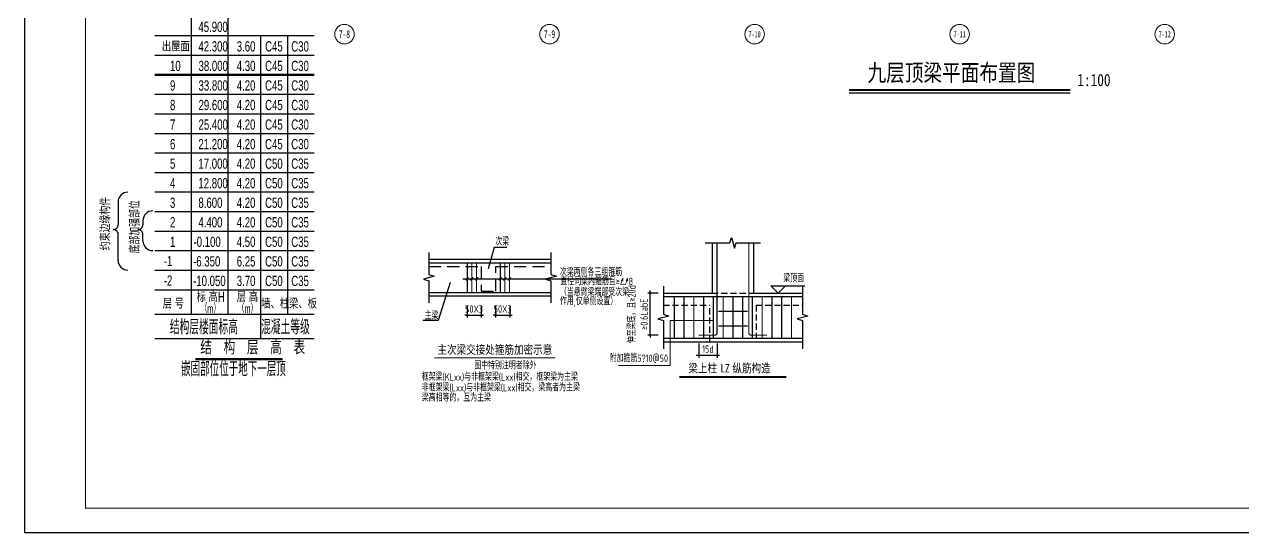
# Model space of a CAD drawing. Header units: millimetres. Extents: x -202076 to 1082610, y -439651 to 179350.
# Drawn here: x 374600 to 424503, y -290083 to -269281 of the extents above; entities that cross this region are included whole.
import ezdxf
from ezdxf.enums import TextEntityAlignment as Align

# ---------------------------------------------------------------- set-up
doc = ezdxf.new("R2010")
doc.units = ezdxf.units.MM
doc.header["$LTSCALE"] = 1000
doc.linetypes.add('DASH', pattern=[0.35, 0.25, -0.1])
doc.linetypes.add('DASHED', pattern=[0.75, 0.5, -0.25])
for name, color, linetype in [('$0$TK', 7, 'Continuous'), ('$0$墙柱说明', 7, 'Continuous'), ('02-TEXT_轴号', 7, 'Continuous'), ('AXIS_TEXT', 7, 'Continuous'), ('A楼-层高表$0$PUB_DIM', 3, 'Continuous'), ('A楼-层高表$0$S-ANNO-DIMS', 3, 'Continuous'), ('A楼-层高表$0$S-ANNO-TABS', 4, 'Continuous'), ('A楼-层高表$0$TEXT', 7, 'Continuous'), ('A楼-层高表$0$WLL1', 4, 'Continuous'), ('COLU_DE_REIN', 1, 'Continuous'), ('DIM_SYMB', 3, 'Continuous'), ('REIN', 1, 'Continuous'), ('S-BEAM', 4, 'Continuous'), ('THIN', 7, 'Continuous'), ('墙柱说明', 7, 'Continuous'), ('结-细线符号', 3, 'Continuous'), ('结-详图-尺寸', 3, 'Continuous'), ('结-详图-编号', 90, 'Continuous'), ('结-详图-轮廓', 40, 'Continuous'), ('结-详图-钢筋', 1, 'Continuous')]:
    doc.layers.add(name, color=color, linetype=linetype)
doc.layers.add('DIM', color=3, linetype='Continuous', lineweight=0)
doc.styles.add('$0$-宋体', font='', dxfattribs={"width": 0.8})
doc.styles.add('-宋体', font='simhei.ttf', dxfattribs={"width": 0.8})
doc.styles.add('_TCH_AXIS', font='STXIHEI.TTF', dxfattribs={"width": 0.75})
doc.styles.add('A楼-层高表$0$H', font='ros.shx', dxfattribs={"width": 0.7, "bigfont": 'jd.shx'})
doc.styles.add('A楼-层高表$0$华文细黑', font='STXIHEI.TTF', dxfattribs={"height": 500})
doc.styles.add('A楼-层高表$0$样式_1', font='ros.shx', dxfattribs={"width": 0.7, "bigfont": 'jd.shx'})
doc.styles.add('COMPLEX', font='COMPLEX')
doc.styles.add('TSSD_Dimension', font='tssdeng.shx', dxfattribs={"width": 0.7, "bigfont": 'hztxt.shx'})
doc.styles.add('TSSD_Label', font='tssdeng.shx', dxfattribs={"width": 0.7, "bigfont": 'Hztxt.shx'})
doc.styles.get('$0$-宋体').set_extended_font_data('SimSun')
doc.dimstyles.new('TSSD_25_100', dxfattribs={"dimtxt": 350, "dimasz": 100, "dimexe": 100, "dimexo": 250, "dimgap": 100, "dimtad": 1, "dimdec": 0, "dimlfac": 0.25, "dimzin": 0, "dimdsep": 46, "dimtxsty": 'TSSD_Dimension', "dimblk": 'ARCHTICK', "dimblk1": 'ARCHTICK', "dimblk2": 'ARCHTICK', "dimcen": 0, "dimdle": 100, "dimclrt": 7, "dimadec": 0, "dimazin": 0, "dimtfac": 1, "dimtdec": 0, "dimtix": 1, "dimtmove": 2, "dimatfit": 3, "dimfxl": 1, "dimtolj": 1, "dimtzin": 0, "dimarcsym": 0})

# ---------------------------------------------------------------- blocks, each defined once
blk = doc.blocks.new('_AXISO')
blk.add_circle((0, 0), 0.5)
at = {"layer": 'AXIS_TEXT', "style": 'COMPLEX', "width": 1.041667}
blk.add_attdef('A', text='', height=0.56, dxfattribs=at).set_placement((-0.25, -0.28), (0.25, -0.28), align=Align.FIT)
blk = doc.blocks.new('A楼-层高表')
at = {"layer": 'A楼-层高表$0$PUB_DIM', "const_width": 100}
blk.add_lwpolyline([(-1791, 0), (1791, 0)], dxfattribs=at)
at = {"layer": 'A楼-层高表$0$S-ANNO-DIMS'}
for p, q in [((-4954, 6434), (-4954, 5505)), ((-3938, 5668), (-3938, 5503)), ((-4954, 4041), (-4954, 5103)), ((-3938, 4842), (-3938, 5102))]:
    blk.add_line(p, q, dxfattribs=at)
for centre, radius, start, end in [((-4554, 6434), 400, 90, 180), ((-3538, 5668), 400, 90, 180), ((-5154, 5504), 200, 270, 0.206), ((-4138, 5503), 200, 270, 0.206), ((-5154, 5104), 200, 359.794, 90), ((-4138, 5103), 200, 359.794, 90), ((-3538, 4842), 400, 180, 270), ((-4554, 4041), 400, 180, 270)]:
    blk.add_arc(centre, radius, start, end, dxfattribs=at)
at = {"layer": 'A楼-层高表$0$S-ANNO-TABS'}
for p, q in [((-1961, 14041), (-1961, 1841)), ((-461, 14041), (-461, 1841)), ((-3457, 13241), (3078, 13241)), ((878, 13241), (878, 841)), ((1978, 13241), (1978, 1841)), ((-3457, 12441), (3078, 12441)), ((-3457, 11641), (878, 11641)), ((-3457, 11641), (3078, 11641)), ((-3457, 10841), (878, 10841)), ((-3457, 10841), (3078, 10841)), ((-3457, 10041), (878, 10041)), ((-3457, 10041), (3078, 10041)), ((-3457, 9241), (878, 9241)), ((-3457, 9241), (3078, 9241)), ((-3457, 8441), (3078, 8441)), ((-3457, 7641), (3078, 7641)), ((-3457, 6841), (3078, 6841)), ((-3457, 6041), (3078, 6041)), ((-3457, 5241), (3078, 5241)), ((-3457, 4441), (3078, 4441)), ((-3457, 3641), (3078, 3641)), ((-3457, 2841), (3078, 2841)), ((-3457, 1841), (3078, 1841)), ((-3457, 841), (3078, 841))]:
    blk.add_line(p, q, dxfattribs=at)
at = {"layer": 'A楼-层高表$0$TEXT', "style": 'A楼-层高表$0$H', "width": 0.7}
for s, p in [('45.900', (-1665, 13392)), ('出屋面', (-3163, 12592)), ('42.300', (-1665, 12592)), ('3.60', (-95, 12592)), ('C45', (1066, 12592)), ('C30', (2138, 12592)), ('10', (-2829, 11792)), ('38.000', (-1660, 11792)), ('4.30', (-95, 11792)), ('C45', (1066, 11792)), ('C30', (2138, 11792)), ('9', (-2829, 10992)), ('33.800', (-1660, 10992)), ('4.20', (-95, 10992)), ('C45', (1066, 10992)), ('C30', (2138, 10992)), ('8', (-2829, 10192)), ('29.600', (-1660, 10192)), ('4.20', (-95, 10192)), ('C45', (1066, 10192)), ('C30', (2138, 10192)), ('7', (-2829, 9392)), ('25.400', (-1660, 9392)), ('4.20', (-95, 9392)), ('C45', (1066, 9392)), ('C30', (2138, 9392)), ('6', (-2829, 8592)), ('21.200', (-1665, 8592)), ('4.20', (-95, 8592)), ('C45', (1066, 8592)), ('C30', (2138, 8592)), ('5', (-2829, 7792)), ('17.000', (-1665, 7792)), ('4.20', (-95, 7792)), ('4', (-2829, 6992)), ('12.800', (-1665, 6992)), ('4.20', (-95, 6992)), ('3', (-2829, 6192)), ('8.600', (-1665, 6192)), ('4.20', (-95, 6192)), ('2', (-2829, 5392)), ('4.400', (-1665, 5392)), ('4.20', (-95, 5392)), ('1', (-2829, 4592)), ('-0.100', (-1865, 4592)), ('4.50', (-95, 4592)), ('-1', (-3084, 3808)), ('-6.350', (-1883, 3792)), ('6.25', (-95, 3792)), ('-2', (-3084, 3008)), ('-10.050', (-1883, 2992)), ('3.70', (-95, 2992)), ('层 号', (-3128, 2067)), ('标 高H', (-1741, 2338)), ('层 高', (-95, 2338)), ('墙、柱', (908, 2067)), ('梁、板', (2046, 2067))]:
    blk.add_text(s, height=420, dxfattribs=at).set_placement(p)
at = {"layer": 'A楼-层高表$0$TEXT', "color": 4, "style": 'A楼-层高表$0$H', "width": 0.7}
for s, p in [('C50', (1066, 7792)), ('C35', (2138, 7792)), ('C50', (1066, 6992)), ('C35', (2138, 6992)), ('C50', (1066, 6192)), ('C35', (2138, 6192)), ('C50', (1066, 5392)), ('C35', (2138, 5392)), ('C50', (1066, 4592)), ('C35', (2138, 4592)), ('C50', (1066, 3792)), ('C35', (2138, 3792)), ('C50', (1066, 2992)), ('C35', (2138, 2992))]:
    blk.add_text(s, height=420, dxfattribs=at).set_placement(p)
at = {"layer": 'A楼-层高表$0$WLL1', "style": 'A楼-层高表$0$样式_1', "width": 0.7}
for s, p in [('约束边缘构件', (-5277, 4455)), ('底部加强部位', (-4070, 4325))]:
    blk.add_text(s, height=400, rotation=90, dxfattribs=at).set_placement(p)
at = {"layer": 'A楼-层高表$0$WLL1', "color": 7}
for s, height, style, width, p in [('（m）', 350, 'A楼-层高表$0$样式_1', 0.6, (-1574, 1891)), ('（m）', 350, 'A楼-层高表$0$样式_1', 0.6, (-54, 1891)), ('结构层楼面标高', 600, 'A楼-层高表$0$样式_1', 0.7, (-2837, 1015)), ('混凝土等级', 600, 'A楼-层高表$0$样式_1', 0.7, (902, 1015)), ('结  构  层  高  表', 500, 'A楼-层高表$0$华文细黑', 0.7, (-1587, 244)), ('嵌固部位位于地下一层顶', 600, 'A楼-层高表$0$样式_1', 0.65, (-2375, -701))]:
    blk.add_text(s, height=height, dxfattribs=dict(at, style=style, width=width)).set_placement(p)
blk = doc.blocks.new('图框-A1')
for points, const_width in [([(0, 0), (841, 0), (841, 594), (0, 594)], 0.05), ([(766, 584), (25, 584), (25, 10), (766, 10)], 0.5)]:
    blk.add_lwpolyline(points, close=True, dxfattribs=dict(const_width=const_width))
at = {"const_width": 0.05}
blk.add_lwpolyline([(420.5, 0), (420.5, 2)], dxfattribs=at)
blk = doc.blocks.new('_ARCHTICK')
at = {"color": 0, "linetype": 'ByBlock', "const_width": 0.15}
blk.add_lwpolyline([(-0.5, -0.5), (0.5, 0.5)], dxfattribs=at)
blk = doc.blocks.new('*D3026')
at = {"layer": 'Defpoints', "color": 0, "transparency": 16777216}
for p in [(392740, -280537), (393305, -280537), (393305, -281182)]:
    blk.add_point(p, dxfattribs=at)
at = {"layer": 'DIM', "color": 0, "lineweight": -2, "transparency": 16777216}
for p, q in [((392740, -280787), (392740, -281282)), ((393305, -280787), (393305, -281282)), ((392740, -281182), (392640, -281182)), ((392740, -281182), (393305, -281182)), ((393305, -281182), (393405, -281182))]:
    blk.add_line(p, q, dxfattribs=at)
at = {"layer": 'DIM', "color": 0, "lineweight": -2, "transparency": 16777216, "xscale": 100, "yscale": 100, "zscale": 100}
blk.add_blockref('_ARCHTICK', (392740, -281182), dxfattribs=at)
at = {"layer": 'DIM', "color": 0, "lineweight": -2, "transparency": 16777216, "xscale": 100, "yscale": 100, "zscale": 100, "rotation": 180}
blk.add_blockref('_ARCHTICK', (393305, -281182), dxfattribs=at)
at = {"layer": 'DIM', "color": 7, "transparency": 16777216, "insert": (393022, -280932), "char_height": 300, "attachment_point": 5, "style": 'TSSD_Dimension'}
blk.add_mtext('\\A1;50X3', dxfattribs=at)
blk = doc.blocks.new('*D3027')
at = {"layer": 'Defpoints', "color": 0, "transparency": 16777216}
for p in [(393904, -280537), (394481, -280537), (394481, -281181)]:
    blk.add_point(p, dxfattribs=at)
at = {"layer": 'DIM', "color": 0, "lineweight": -2, "transparency": 16777216}
for p, q in [((393904, -280787), (393904, -281281)), ((394481, -280787), (394481, -281281)), ((393904, -281181), (393804, -281181)), ((393904, -281181), (394481, -281181)), ((394481, -281181), (394581, -281181))]:
    blk.add_line(p, q, dxfattribs=at)
at = {"layer": 'DIM', "color": 0, "lineweight": -2, "transparency": 16777216, "xscale": 100, "yscale": 100, "zscale": 100}
blk.add_blockref('_ARCHTICK', (393904, -281181), dxfattribs=at)
at = {"layer": 'DIM', "color": 0, "lineweight": -2, "transparency": 16777216, "xscale": 100, "yscale": 100, "zscale": 100, "rotation": 180}
blk.add_blockref('_ARCHTICK', (394481, -281181), dxfattribs=at)
at = {"layer": 'DIM', "color": 7, "transparency": 16777216, "insert": (394192, -280931), "char_height": 300, "attachment_point": 5, "style": 'TSSD_Dimension'}
blk.add_mtext('\\A1;50X3', dxfattribs=at)
blk = doc.blocks.new('*D3028')
at = {"layer": 'Defpoints', "color": 0, "transparency": 16777216}
for p in [(400237, -280278), (400812, -280278), (400812, -282004)]:
    blk.add_point(p, dxfattribs=at)
at = {"layer": 'DIM', "color": 0, "lineweight": -2, "transparency": 16777216}
for p, q in [((400562, -280278), (400137, -280278)), ((400237, -280278), (400237, -280178)), ((400237, -282004), (400237, -280278)), ((400562, -282004), (400137, -282004)), ((400237, -282004), (400237, -282104))]:
    blk.add_line(p, q, dxfattribs=at)
at = {"layer": 'DIM', "color": 0, "lineweight": -2, "transparency": 16777216, "xscale": 100, "yscale": 100, "zscale": 100}
for p, rotation in [((400237, -280278), 270), ((400237, -282004), 90)]:
    blk.add_blockref('_ARCHTICK', p, dxfattribs=dict(at, rotation=rotation))
at = {"layer": 'DIM', "color": 7, "transparency": 16777216, "insert": (399737, -281141), "char_height": 300, "attachment_point": 5, "rotation": 90, "style": 'TSSD_Dimension'}
blk.add_mtext('\\A1;伸至梁底，且≥20d\\P≥0.6LabE', dxfattribs=at)
blk = doc.blocks.new('*D3029')
at = {"layer": 'Defpoints', "color": 0, "transparency": 16777216}
for p in [(402224, -282092), (402974, -282089), (402974, -282824)]:
    blk.add_point(p, dxfattribs=at)
at = {"layer": 'DIM', "color": 0, "lineweight": -2, "transparency": 16777216}
for p, q in [((402224, -282342), (402224, -282924)), ((402974, -282339), (402974, -282924)), ((402124, -282824), (403074, -282824))]:
    blk.add_line(p, q, dxfattribs=at)
at = {"layer": 'DIM', "color": 0, "lineweight": -2, "transparency": 16777216, "xscale": 100, "yscale": 100, "zscale": 100, "rotation": 180}
blk.add_blockref('_ARCHTICK', (402224, -282824), dxfattribs=at)
at = {"layer": 'DIM', "color": 0, "lineweight": -2, "transparency": 16777216, "xscale": 100, "yscale": 100, "zscale": 100}
blk.add_blockref('_ARCHTICK', (402974, -282824), dxfattribs=at)
at = {"layer": 'DIM', "color": 7, "transparency": 16777216, "insert": (402599, -282574), "char_height": 300, "attachment_point": 5, "style": 'TSSD_Dimension'}
blk.add_mtext('\\A1;15d', dxfattribs=at)

msp = doc.modelspace()

# ---------------------------------------------------------------- linework, layer by layer
at = {"layer": '$0$墙柱说明', "ltscale": 1000}
msp.add_line((408381.8, -272081), (417440.8, -272081), dxfattribs=at)
at = {"layer": '$0$墙柱说明', "ltscale": 1000, "const_width": 75}
msp.add_lwpolyline([(408381.8, -271969), (417440.8, -271969)], dxfattribs=at)
for p, q in [((402773.6, -278223.7), (402773.6, -280277.5)), ((404473.6, -278223.7), (404473.6, -280277.5))]:
    msp.add_line(p, q)
at = {"linetype": 'DASHED', "ltscale": 0.5}
for p, q in [((402773.6, -280277.5), (404473.6, -280277.5)), ((400773.6, -280777.5), (402673.6, -280777.5)), ((402673.6, -282277.5), (402673.6, -280777.5)), ((404573.6, -280777.5), (406473.6, -280777.5)), ((404573.6, -280777.5), (404573.6, -282277.5))]:
    msp.add_line(p, q, dxfattribs=at)
msp.add_lwpolyline([(458702.8, -290081), (458702.8, -230681), (374602.8, -230681), (374602.8, -290081)], close=True)
at = {"layer": 'COLU_DE_REIN', "const_width": 100}
msp.add_lwpolyline([(379937.7, -271341.5), (386473.1, -271341.5)], dxfattribs=at)
at = {"layer": 'DIM'}
msp.add_lwpolyline([(402823.6, -281406.6), (401059.8, -281406.6), (401059.8, -283246.5), (398932.7, -283246.5)], dxfattribs=at)
at = {"layer": 'DIM_SYMB', "const_width": 70}
msp.add_lwpolyline([(401433.4, -283713.8), (405814.4, -283713.8)], dxfattribs=at)
at = {"layer": 'REIN', "const_width": 50}
for points in [[(402973.6, -278223.7), (402973.6, -281903.8, -0.4142136), (402873.6, -282003.8), (402223.6, -282003.8)], [(404273.6, -278223.7), (404273.6, -281903.8, 0.4142136), (404373.6, -282003.8), (405023.6, -282003.8)]]:
    msp.add_lwpolyline(points, format="xyb", dxfattribs=at)
for points in [[(406473.6, -280427.5), (400773.6, -280427.5)], [(401223.6, -280427.5), (401223.6, -282127.5)], [(401623.6, -280427.5), (401623.6, -282127.5)], [(402023.6, -280427.5), (402023.6, -282127.5)], [(402423.6, -280427.5), (402423.6, -282127.5)], [(402823.6, -280427.5), (402823.6, -282127.5)], [(403223.6, -280427.5), (403223.6, -282127.5)], [(403623.6, -280427.5), (403623.6, -282127.5)], [(404023.6, -280427.5), (404023.6, -282127.5)], [(404423.6, -280427.5), (404423.6, -282127.5)], [(404823.6, -280427.5), (404823.6, -282127.5)], [(405223.6, -280427.5), (405223.6, -282127.5)], [(405623.6, -280427.5), (405623.6, -282127.5)], [(406023.6, -280427.5), (406023.6, -282127.5)], [(404223.6, -281027.5), (403023.6, -281027.5)], [(404223.6, -281627.5), (403023.6, -281627.5)], [(406473.6, -282127.5), (400773.6, -282127.5)]]:
    msp.add_lwpolyline(points, dxfattribs=at)
at = {"layer": 'THIN'}
for p, q in [((400773.6, -280277.5), (402773.6, -280277.5)), ((404473.6, -280277.5), (406473.6, -280277.5)), ((405473.6, -280277.5), (405173.6, -279977.5)), ((405173.6, -279977.5), (405773.6, -279977.5)), ((405473.6, -280277.5), (405773.6, -279977.5)), ((405773.6, -279977.5), (406573.9, -279977.5)), ((400773.6, -282277.5), (406473.6, -282277.5))]:
    msp.add_line(p, q, dxfattribs=at)
for points in [[(402493.6, -278223.7), (403493.6, -278223.7), (403563.6, -278003.7), (403683.6, -278443.7), (403753.6, -278223.7), (404753.6, -278223.7)], [(400773.6, -279997.5), (400773.6, -281147.5), (400993.6, -281217.5), (400553.6, -281337.5), (400773.6, -281407.5), (400773.6, -282557.5)], [(406473.6, -279997.5), (406473.6, -281147.5), (406693.6, -281217.5), (406253.6, -281337.5), (406473.6, -281407.5), (406473.6, -282557.5)]]:
    msp.add_lwpolyline(points, dxfattribs=at)
at = {"layer": '结-细线符号'}
msp.add_line((392559.2, -279694.7), (398675.8, -279694.7), dxfattribs=at)
for points in [[(391171.5, -278617.4), (391171.5, -279517.4), (391391.5, -279587.4), (390951.5, -279707.4), (391171.5, -279777.4), (391171.5, -280677.4)], [(396171.5, -278617.4), (396171.5, -279517.4), (396391.5, -279587.4), (395951.5, -279707.4), (396171.5, -279777.4), (396171.5, -280677.4)], [(392048.5, -279849.9), (391543.7, -281400.2), (390924.7, -281400.2)]]:
    msp.add_lwpolyline(points, dxfattribs=at)
at = {"layer": '结-细线符号', "const_width": 50}
for points in [[(392679.6, -279754.7), (392799.6, -279634.7)], [(392864.2, -279754.7), (392984.2, -279634.7)], [(393057.2, -279754.7), (393177.2, -279634.7)], [(393070.2, -279754.7), (393190.2, -279634.7)], [(394032.5, -279754.7), (394152.5, -279634.7)], [(394215, -279754.7), (394335, -279634.7)], [(394408, -279754.7), (394528, -279634.7)]]:
    msp.add_lwpolyline(points, dxfattribs=at)
at = {"layer": '结-详图-尺寸'}
msp.add_lwpolyline([(394364.7, -278413.7), (393847.9, -278413.7), (393596.9, -279280)], dxfattribs=at)
at = {"layer": '结-详图-编号', "const_width": 50}
msp.add_lwpolyline([(391387, -282928.3), (396352.1, -282928.3)], dxfattribs=at)
at = {"layer": '结-详图-轮廓'}
for p, q in [((391171.5, -278897.4), (396171.5, -278897.4)), ((391171.5, -280397.4), (396171.5, -280397.4))]:
    msp.add_line(p, q, dxfattribs=at)
at = {"layer": '结-详图-轮廓', "linetype": 'DASHED'}
msp.add_lwpolyline([(391173.5, -279197.4), (393310.4, -279197.4), (393310.4, -280198.6), (393910.4, -280198.6), (393910.4, -279197.4), (396178.2, -279197.4)], dxfattribs=at)
at = {"layer": '结-详图-钢筋', "const_width": 50}
for points in [[(391173.5, -279052.1), (396178.2, -279052.1)], [(392743.8, -279052.1), (392743.8, -280260.3)], [(392928.3, -279052.1), (392928.3, -280260.3)], [(393121.3, -279052.1), (393121.3, -280260.3)], [(394094.6, -279052.1), (394094.6, -280260.3)], [(394279.1, -279052.1), (394279.1, -280260.3)], [(394472.1, -279052.1), (394472.1, -280260.3)], [(396178.2, -280260.3), (391173.5, -280260.3)]]:
    msp.add_lwpolyline(points, dxfattribs=at)

# ---------------------------------------------------------------- block references
at = {"xscale": 100, "yscale": 100, "zscale": 100}
msp.add_blockref('图框-A1', (374602.8, -290081), dxfattribs=at)
at = {"layer": 'DIM'}
ref = msp.add_blockref('_AXISO', (387711.3, -269681), dxfattribs=dict(at, xscale=800, yscale=800, zscale=800))
ref.add_attrib('A', '7-8', dxfattribs={"layer": '02-TEXT_轴号', "height": 320.57, "style": '_TCH_AXIS', "width": 0.743037}).set_placement((387481.7, -269841.3), (387940.9, -269841.3), align=Align.FIT)
ref = msp.add_blockref('_AXISO', (396111.3, -269681), dxfattribs=dict(at, xscale=800, yscale=800, zscale=800))
ref.add_attrib('A', '7-9', dxfattribs={"layer": '02-TEXT_轴号', "height": 320.57, "style": '_TCH_AXIS', "width": 0.743037}).set_placement((395881.7, -269841.3), (396340.9, -269841.3), align=Align.FIT)
ref = msp.add_blockref('_AXISO', (404511.3, -269681), dxfattribs=dict(at, xscale=800, yscale=800, zscale=800))
ref.add_attrib('A', '7-10', dxfattribs={"layer": '02-TEXT_轴号', "height": 252.11, "style": '_TCH_AXIS', "width": 0.743037}).set_placement((404261.3, -269807.1), (404761.3, -269807.1), align=Align.FIT)
ref = msp.add_blockref('_AXISO', (412911.3, -269681), dxfattribs=dict(at, xscale=800, yscale=800, zscale=800))
ref.add_attrib('A', '7-11', dxfattribs={"layer": '02-TEXT_轴号', "height": 247.28, "style": '_TCH_AXIS', "width": 0.761209}).set_placement((412660, -269804.6), (413162.5, -269804.6), align=Align.FIT)
ref = msp.add_blockref('_AXISO', (421311.3, -269681), dxfattribs=dict(at, xscale=800, yscale=800, zscale=800))
ref.add_attrib('A', '7-12', dxfattribs={"layer": '02-TEXT_轴号', "height": 252.11, "style": '_TCH_AXIS', "width": 0.743037}).set_placement((421061.3, -269807.1), (421561.3, -269807.1), align=Align.FIT)
at = {"layer": 'S-BEAM', "linetype": 'DASH'}
msp.add_blockref('A楼-层高表', (383394.7, -282982.7), dxfattribs=at)

# ---------------------------------------------------------------- texts
at = {"layer": '$0$TK', "style": '$0$-宋体', "width": 0.8}
for s, height, p in [('九层顶梁平面布置图', 699.93, (409137.7, -271607.1)), ('1:100', 500, (417732.5, -271807.4))]:
    msp.add_text(s, height=height, dxfattribs=at).set_placement(p)
at = {"layer": 'THIN', "style": 'TSSD_Label', "width": 0.7}
for s, p in [('次梁', (393892.1, -278327.4)), ('次梁两侧各三组箍筋', (396535.3, -279572.1)), ('作用,仅单侧设置）', (396535.3, -280769.1)), ('（当悬臂梁端部受次梁', (396535.3, -280392.9)), ('主梁', (390998.3, -281358)), ('图中特别注明者除外', (393028.9, -283399.4)), ('框架梁(KLxx)与非框架梁(Lxx)相交，框架梁为主梁', (390878.8, -283862.8)), ('梁高相等的，互为主梁', (390878.8, -284715)), ('非框架梁(Lxx)与非框架梁(Lxx)相交，梁高者为主梁', (390878.8, -284298.9))]:
    msp.add_text(s, height=300, dxfattribs=at).set_placement(p)
msp.add_text('直径同梁内箍筋且≥⌰8', height=300, dxfattribs=at).set_placement((396556.8, -280041.4), align=Align.BOTTOM_LEFT)
for s, p in [('梁顶面', (406537.1, -279917.5)), ('附加箍筋5\ue53210@50', (400967.8, -283186.5))]:
    msp.add_text(s, height=300, dxfattribs=at).set_placement(p, align=Align.BOTTOM_RIGHT)
at = {"layer": '墙柱说明', "style": '-宋体', "width": 0.8}
for s, p in [('主次梁交接处箍筋加密示意', (391520.3, -282768.9)), ('梁上柱', (401797.9, -283529.1)), ('LZ', (403111.4, -283529.1)), ('纵筋构造', (403603.4, -283529.1))]:
    msp.add_text(s, height=350, dxfattribs=at).set_placement(p)

# ---------------------------------------------------------------- dimensions: what is measured, and where the dimension line sits
at = {"layer": 'DIM'}
dim = msp.add_linear_dim(base=(400236.6, -280277.5), p1=(400812.1, -282003.8), p2=(400812.1, -280277.5), angle=90, text='伸至梁底，且≥20d\\P≥0.6LabE', dimstyle='TSSD_25_100', override={"dimtxt": 300, "dimclrd": 0, "dimclre": 0, "dimclrt": 7}, dxfattribs=at)
dim.commit()
dim.dimension.update_dxf_attribs({"geometry": '*D3028', "text_midpoint": (399736.6, -281140.7)})
for base, p1, p2, text, override, picture, middle in [((393304.6, -281181.9), (392740.1, -280537.2), (393304.6, -280537.2), '50X3', {"dimtxt": 300}, '*D3026', (393022.3, -280931.9)), ((394480.6, -281181.3), (393904.2, -280537.2), (394480.6, -280537.2), '50X3', {"dimtxt": 300}, '*D3027', (394192.4, -280931.3)), ((402973.6, -282823.7), (402223.6, -282091.8), (402973.6, -282088.7), '15d', {"dimtxt": 300, "dimclrd": 0, "dimclre": 0, "dimclrt": 7}, '*D3029', (402598.6, -282573.7))]:
    dim = msp.add_linear_dim(base=base, p1=p1, p2=p2, text=text, dimstyle='TSSD_25_100', override=override, dxfattribs=at)
    dim.commit()
    dim.dimension.update_dxf_attribs({"geometry": picture, "text_midpoint": middle})

doc.saveas('drawing.dxf')
